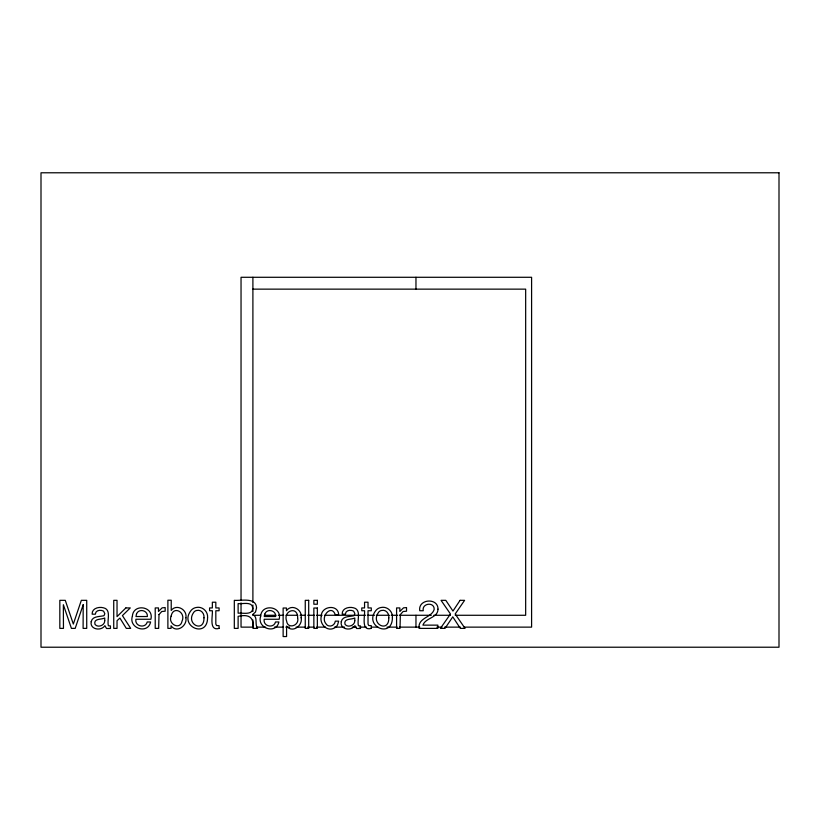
<?xml version="1.0" encoding="UTF-8"?>
<svg xmlns="http://www.w3.org/2000/svg" width="820" height="820" viewBox="0 0 820 820"><rect width="100%" height="100%" fill="white"/><g stroke="black" fill="none" stroke-linecap="round" stroke-linejoin="round"><path stroke-width="1.23" d="M252.898 289.142L525.661 289.142L525.661 615.277L455.233 615.277M252.898 615.277L260.586 615.277M264.368 615.277L275.95 615.277M278.38 615.277L283.628 615.277M286.026 615.277L297.721 615.277M300.038 615.277L305.399 615.277M307.674 615.277L314.367 615.277M316.592 615.277L322.055 615.277M324.607 615.277L365.587 615.277M367.555 615.277L374.555 615.277M376.472 615.277L389.213 615.277M391.202 615.277L397.608 615.277M399.401 615.277L431.269 615.277M433.821 615.277L450.405 615.277M256.721 627.136L265.639 627.136M274.321 627.136L283.474 627.136M285.842 627.136L289.675 627.136M296.082 627.136L305.132 627.136M307.603 627.136L314.05 627.136M316.561 627.136L325.519 627.136M334.427 627.136L344.625 627.136M352.262 627.136L356.239 627.136M359.908 627.136L366.478 627.136M371.378 627.136L377.999 627.136M386.958 627.136L397.198 627.136M399.401 627.136L419.779 627.136M436.875 627.136L441.99 627.136M444.553 627.136L460.44 627.136M464.243 627.136L531.596 627.136L531.596 277.283L241.039 277.283L241.039 600.322M415.965 277.283L415.965 289.142M415.965 615.277L415.965 627.136M252.898 277.283L252.898 602.485M252.898 605.037L252.898 611.433M252.898 620.012L252.898 627.136L241.039 627.136L241.039 602.874M83.189 604.719L83.107 628.386L86.725 628.386L86.725 600.332L81.334 600.332L73.329 624.051L65.272 600.332L59.829 600.332L59.829 628.386L63.458 628.386L63.355 604.719L71.422 628.386L75.184 628.386L83.189 604.719M297.639 618.034C299.7 625.619 287.635 629.637 286.621 621.068C282.757 610.5 298.162 605.611 297.639 618.034M171.144 616.086C167.587 624.02 180.164 630.559 182.03 621.211C186.16 612.089 173.163 605.242 171.144 616.086M185.894 617.768C187.503 625.896 176.402 633.573 171.052 625.773L171.052 628.386L167.885 628.386L167.885 600.23L171.226 600.23L171.226 610.418C176.443 603.469 187.513 609.649 185.894 617.768M207.573 617.726C207.429 639.128 178.432 626.152 191.132 610.398A8.446 8.446 0 0 1 196.062 607.528C202.222 605.99 208.26 611.464 207.573 617.726M321.317 616.179C319.093 623.856 327.036 632.23 334.57 627.925A7.021 7.021 0 0 0 337.666 624.666L338.66 621.15L335.318 621.15C334.919 624.225 332.059 626.726 328.902 625.906A4.213 4.213 0 0 1 326.114 623.938C319.769 616.989 331.505 603.592 335.318 614.805L338.66 614.805C338.527 603.858 320.979 605.898 321.317 616.179M392.401 617.726C392.247 639.128 363.25 626.152 375.949 610.398A8.446 8.446 0 0 1 380.89 607.528C387.04 605.99 393.087 611.464 392.401 617.726M132.389 616.199C128.258 628.274 147.938 634.741 150.613 621.97L147.231 621.97C145.571 628.776 134.511 626.511 135.905 619.254L150.9 619.254C154.18 606.257 133.199 603.151 132.389 616.199M260.668 616.199C256.537 628.274 276.227 634.741 278.892 621.97L275.52 621.97C273.849 628.776 262.789 626.511 264.194 619.254L279.179 619.254C282.469 606.257 261.477 603.151 260.668 616.199M301.145 617.706C302.949 625.773 292.248 633.532 286.58 626.091L286.58 636.545L283.136 636.545L283.136 608.03L286.477 608.03L286.477 610.736C291.459 603.418 302.662 609.608 301.145 617.706M252.693 608.255C252.765 615.523 242.351 612.673 238.118 613.186L238.118 603.592C242.341 604.248 252.509 601.009 252.693 608.255M91.204 621.673C89.605 629.555 101.167 631.451 104.909 625.68L106.538 628.509L110.444 628.479L110.444 625.947L108.394 625.732C106.764 620.258 111.745 609.465 103.34 607.774C98.769 606.523 91.758 608.348 92.147 614.18L95.356 614.18C95.438 610.049 100.716 609.608 103.576 611.125L104.827 613.678L104.007 615.666C99.743 616.804 92.352 615.953 91.204 621.673M341.263 621.673C339.664 629.555 351.216 631.451 354.957 625.68L356.597 628.509L360.492 628.479L360.492 625.947L358.442 625.732C356.813 620.258 361.794 609.465 353.399 607.774C348.818 606.523 341.817 608.348 342.196 614.18L345.404 614.18C345.497 610.049 350.765 609.608 353.635 611.125L354.886 613.678L354.055 615.666C349.791 616.804 342.411 615.953 341.263 621.673M437.993 609.137C437.952 618.065 425.436 617.706 422.915 625.137L437.859 625.137L437.859 628.386L419.082 628.386C417.636 617.491 432.037 617.706 434.19 609.291C434.323 601.521 421.654 603.223 423.243 610.736L419.748 610.736C417.831 598.825 438.198 597.421 437.993 609.137M203.985 617.829C204.303 633.317 185.535 624.235 193.479 612.745A4.674 4.674 0 0 1 196.595 610.49C201.064 609.209 204.559 613.585 203.985 617.829M388.803 617.829C389.121 633.317 370.363 624.235 378.297 612.745A4.674 4.674 0 0 1 381.413 610.49C385.892 609.209 389.377 613.585 388.803 617.829M256.547 607.897L255.512 612.017L252.591 614.6C257.921 616.537 254.948 623.169 256.875 627.136L257.623 628.386L252.96 628.386C254.2 617.419 249.188 613.883 238.118 616.353L238.118 628.386L234.315 628.386L234.315 600.332C240.947 600.968 256.147 596.929 256.547 607.897M104.734 620.75C105.011 625.424 97.59 628.202 94.956 624.276C93.388 618.198 101.434 619.797 104.734 617.983L104.734 620.75M354.783 620.75C355.06 625.424 347.639 628.202 345.015 624.276C343.436 618.198 351.483 619.797 354.783 617.983L354.783 620.75M159.008 614.569L158.66 628.386L155.216 628.386L155.216 607.928L158.486 607.928L158.486 611.464L162.135 607.845L165.168 607.569L165.168 611.197L161.745 611.515L159.008 614.569M400.365 614.569L400.016 628.386L396.583 628.386L396.583 607.928L399.842 607.928L399.842 611.464L403.501 607.845L406.535 607.569L406.535 611.197L403.102 611.515L400.365 614.569M136.479 614.118L135.997 616.527L147.364 616.527C148.041 610.172 138.447 608.143 136.479 614.118M264.757 614.118L264.286 616.527L275.653 616.527C276.319 610.172 266.736 608.143 264.757 614.118M460.071 600.332L452.968 611.064L445.803 600.332L441.047 600.332L450.467 614.006L440.412 628.386L445.004 628.386L452.773 616.855L460.338 628.386L465.053 628.386L455.182 614.006L464.602 600.332L460.071 600.332M125.86 607.928L117.034 616.62L117.034 600.332L113.734 600.332L113.734 628.386L117.034 628.386L117.034 620.709L119.915 618.075L126.3 628.386L130.688 628.386L122.416 615.595L130.257 607.928L125.86 607.928M219.094 628.386C208.659 631.41 212.872 615.943 212.349 610.736L209.582 610.736L209.582 607.928L212.349 607.928L212.349 602.218L215.824 602.218L215.824 607.928L219.094 607.928L219.094 610.736L215.824 610.736L215.824 624.092L216.552 625.527L219.094 625.68L219.094 628.386M371.286 628.386C360.851 631.41 365.064 615.943 364.551 610.736L361.774 610.736L361.774 607.928L364.551 607.928L364.551 602.218L368.026 602.218L368.026 607.928L371.286 607.928L371.286 610.736L368.026 610.736L368.026 624.092L368.744 625.527L371.286 625.68L371.286 628.386M779 172.784L41 172.784L41 647.216L779 647.216L779 172.784M308.699 600.332L305.255 600.332L305.255 628.386L308.699 628.386L308.699 600.332M317.35 600.332L313.855 600.332L313.855 604.227L317.35 604.227L317.35 600.332M317.35 608.03L313.855 608.03L313.855 628.386L317.35 628.386L317.35 608.03"/></g></svg>
